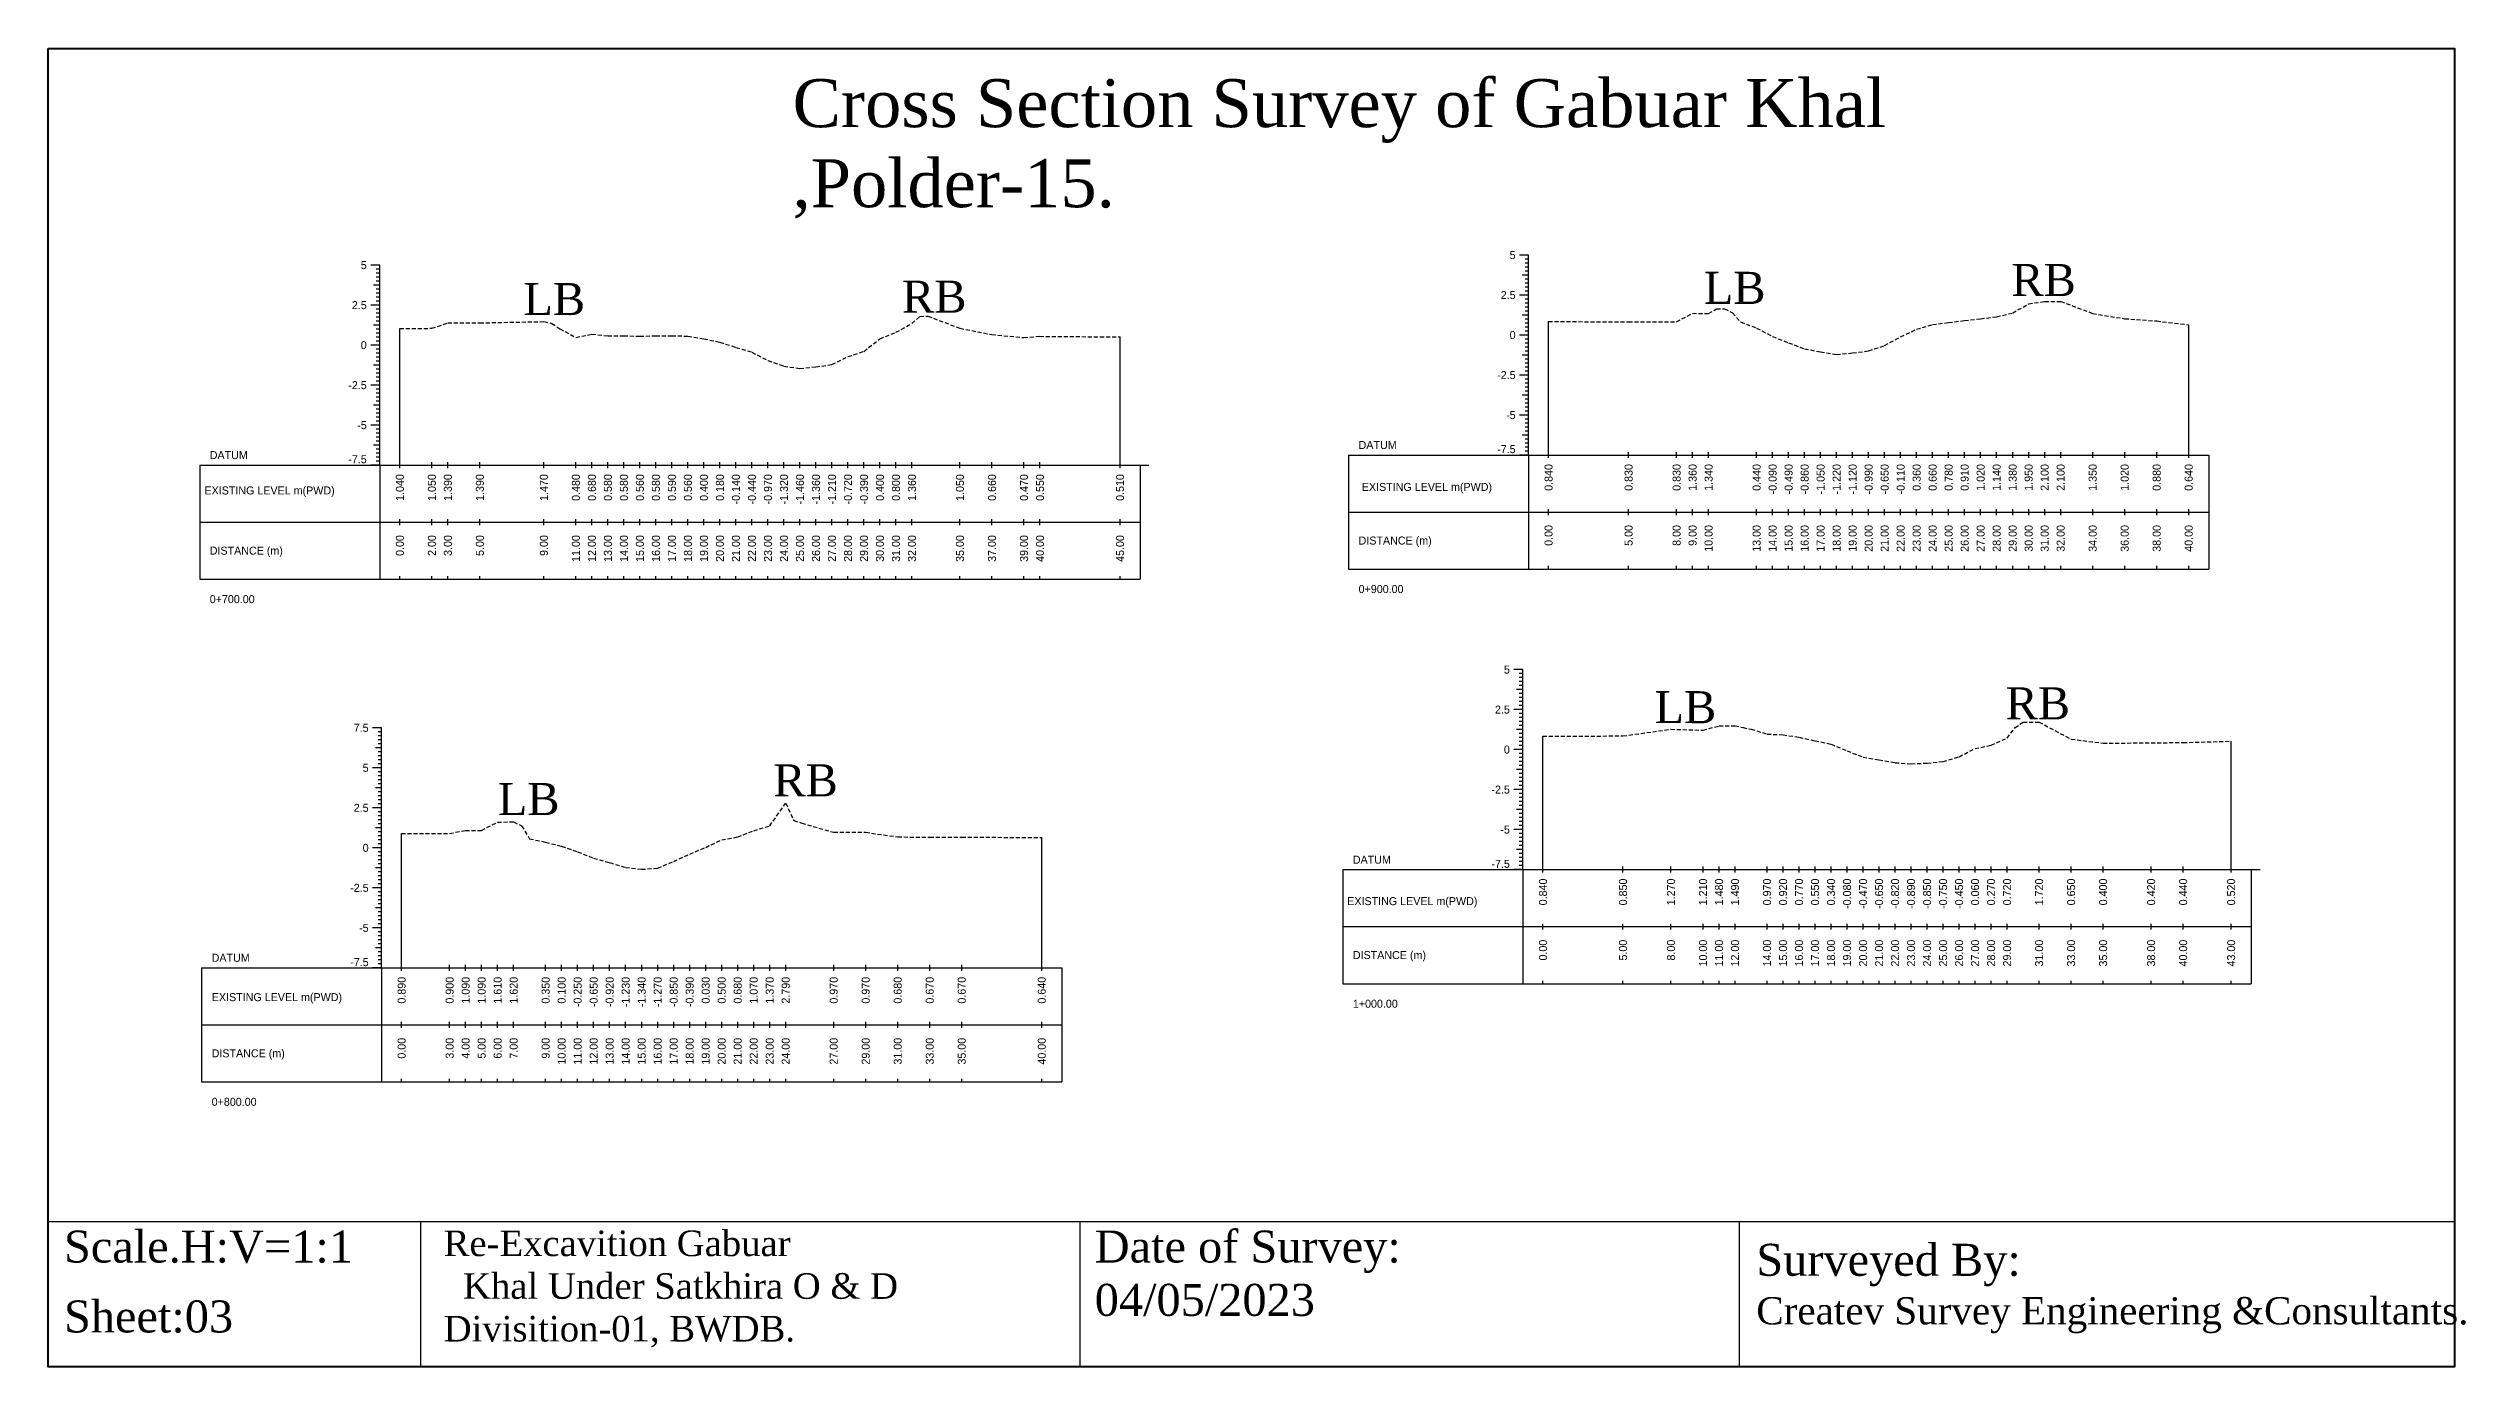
# Model space of a CAD drawing. Header units: inches. Extents: x 2552 to 3818, y -1499 to -1059.
# Drawn here: x 2552.2 to 2703.3, y -1361.8 to -1279.4 of the extents above; entities that cross this region are included whole.
import ezdxf
from ezdxf.enums import TextEntityAlignment as Align

# ---------------------------------------------------------------- set-up
doc = ezdxf.new("R2010")
doc.units = ezdxf.units.IN
doc.header["$MEASUREMENT"] = 0
doc.linetypes.add('HIDDEN', pattern=[0.375, 0.25, -0.125])
doc.layers.add('CS_Drawing', color=7, linetype='Continuous')
doc.layers.add('GL', color=3, linetype='HIDDEN')
doc.styles.add('romans', font='romans.shx')

msp = doc.modelspace()

# ---------------------------------------------------------------- linework, layer by layer
at = {"color": 4, "lineweight": 40}
msp.add_lwpolyline([(2552.23, -1279.44), (2702.58, -1279.44), (2702.58, -1361.81), (2552.23, -1361.81)], close=True, dxfattribs=at)
for points in [[(2702.58, -1279.44), (2702.58, -1361.81)], [(2552.23, -1352.73), (2702.58, -1352.73)], [(2552.23, -1352.73), (2552.23, -1361.81)], [(2575.48, -1352.73), (2575.48, -1361.81)], [(2616.68, -1352.73), (2616.68, -1361.81)], [(2657.88, -1352.73), (2657.88, -1361.81)]]:
    msp.add_lwpolyline(points)
at = {"layer": 'CS_Drawing'}
for p, q in [((2572.95, -1292.98), (2572.38, -1292.98)), ((2572.95, -1292.98), (2572.55, -1292.98)), ((2572.95, -1292.98), (2572.72, -1292.98)), ((2572.95, -1305.48), (2572.95, -1292.98)), ((2644.73, -1292.35), (2644.17, -1292.35)), ((2644.73, -1292.35), (2644.34, -1292.35)), ((2644.73, -1292.35), (2644.51, -1292.35)), ((2644.73, -1292.6), (2644.51, -1292.6)), ((2644.73, -1292.85), (2644.51, -1292.85)), ((2644.73, -1304.85), (2644.73, -1292.35)), ((2572.95, -1294.23), (2572.55, -1294.23)), ((2572.95, -1293.23), (2572.72, -1293.23)), ((2572.95, -1293.48), (2572.72, -1293.48)), ((2572.95, -1293.73), (2572.72, -1293.73)), ((2572.95, -1293.98), (2572.72, -1293.98)), ((2572.95, -1294.23), (2572.72, -1294.23)), ((2572.95, -1294.48), (2572.72, -1294.48)), ((2644.73, -1293.6), (2644.34, -1293.6)), ((2644.73, -1293.1), (2644.51, -1293.1)), ((2644.73, -1293.35), (2644.51, -1293.35)), ((2644.73, -1293.6), (2644.51, -1293.6)), ((2644.73, -1293.85), (2644.51, -1293.85)), ((2644.73, -1294.1), (2644.51, -1294.1)), ((2644.73, -1294.35), (2644.51, -1294.35)), ((2572.95, -1295.48), (2572.38, -1295.48)), ((2572.95, -1295.48), (2572.55, -1295.48)), ((2572.95, -1294.73), (2572.72, -1294.73)), ((2572.95, -1294.98), (2572.72, -1294.98)), ((2572.95, -1295.23), (2572.72, -1295.23)), ((2572.95, -1295.48), (2572.72, -1295.48)), ((2572.95, -1295.73), (2572.72, -1295.73)), ((2572.95, -1295.98), (2572.72, -1295.98)), ((2644.73, -1294.85), (2644.17, -1294.85)), ((2644.73, -1294.85), (2644.34, -1294.85)), ((2644.73, -1294.6), (2644.51, -1294.6)), ((2644.73, -1294.85), (2644.51, -1294.85)), ((2644.73, -1295.1), (2644.51, -1295.1)), ((2644.73, -1295.35), (2644.51, -1295.35)), ((2644.73, -1295.6), (2644.51, -1295.6)), ((2644.73, -1295.85), (2644.51, -1295.85)), ((2572.95, -1296.73), (2572.55, -1296.73)), ((2572.95, -1296.23), (2572.72, -1296.23)), ((2572.95, -1296.48), (2572.72, -1296.48)), ((2572.95, -1296.73), (2572.72, -1296.73)), ((2572.95, -1296.98), (2572.72, -1296.98)), ((2572.95, -1297.23), (2572.72, -1297.23)), ((2572.95, -1297.48), (2572.72, -1297.48)), ((2574.2, -1305.48), (2574.2, -1296.94)), ((2619.2, -1305.48), (2619.2, -1297.47)), ((2644.73, -1297.35), (2644.17, -1297.35)), ((2644.73, -1296.1), (2644.34, -1296.1)), ((2644.73, -1297.35), (2644.34, -1297.35)), ((2644.73, -1296.1), (2644.51, -1296.1)), ((2644.73, -1296.35), (2644.51, -1296.35)), ((2644.73, -1296.6), (2644.51, -1296.6)), ((2644.73, -1296.85), (2644.51, -1296.85)), ((2644.73, -1297.1), (2644.51, -1297.1)), ((2644.73, -1297.35), (2644.51, -1297.35)), ((2645.98, -1304.85), (2645.98, -1296.51)), ((2685.98, -1304.85), (2685.98, -1296.71)), ((2572.95, -1297.98), (2572.38, -1297.98)), ((2572.95, -1297.98), (2572.55, -1297.98)), ((2572.95, -1297.73), (2572.72, -1297.73)), ((2572.95, -1297.98), (2572.72, -1297.98)), ((2572.95, -1298.23), (2572.72, -1298.23)), ((2572.95, -1298.48), (2572.72, -1298.48)), ((2572.95, -1298.73), (2572.72, -1298.73)), ((2572.95, -1298.98), (2572.72, -1298.98)), ((2644.73, -1298.6), (2644.34, -1298.6)), ((2644.73, -1297.6), (2644.51, -1297.6)), ((2644.73, -1297.85), (2644.51, -1297.85)), ((2644.73, -1298.1), (2644.51, -1298.1)), ((2644.73, -1298.35), (2644.51, -1298.35)), ((2644.73, -1298.6), (2644.51, -1298.6)), ((2644.73, -1298.85), (2644.51, -1298.85)), ((2572.95, -1300.48), (2572.38, -1300.48)), ((2572.95, -1299.23), (2572.55, -1299.23)), ((2572.95, -1300.48), (2572.55, -1300.48)), ((2572.95, -1299.23), (2572.72, -1299.23)), ((2572.95, -1299.48), (2572.72, -1299.48)), ((2572.95, -1299.73), (2572.72, -1299.73)), ((2572.95, -1299.98), (2572.72, -1299.98)), ((2572.95, -1300.23), (2572.72, -1300.23)), ((2572.95, -1300.48), (2572.72, -1300.48)), ((2644.73, -1299.85), (2644.17, -1299.85)), ((2644.73, -1299.85), (2644.34, -1299.85)), ((2644.73, -1299.1), (2644.51, -1299.1)), ((2644.73, -1299.35), (2644.51, -1299.35)), ((2644.73, -1299.6), (2644.51, -1299.6)), ((2644.73, -1299.85), (2644.51, -1299.85)), ((2644.73, -1300.1), (2644.51, -1300.1)), ((2644.73, -1300.35), (2644.51, -1300.35)), ((2572.95, -1301.73), (2572.55, -1301.73)), ((2572.95, -1300.73), (2572.72, -1300.73)), ((2572.95, -1300.98), (2572.72, -1300.98)), ((2572.95, -1301.23), (2572.72, -1301.23)), ((2572.95, -1301.48), (2572.72, -1301.48)), ((2572.95, -1301.73), (2572.72, -1301.73)), ((2572.95, -1301.98), (2572.72, -1301.98)), ((2644.73, -1301.1), (2644.34, -1301.1)), ((2644.73, -1300.6), (2644.51, -1300.6)), ((2644.73, -1300.85), (2644.51, -1300.85)), ((2644.73, -1301.1), (2644.51, -1301.1)), ((2644.73, -1301.35), (2644.51, -1301.35)), ((2644.73, -1301.6), (2644.51, -1301.6)), ((2644.73, -1301.85), (2644.51, -1301.85)), ((2572.95, -1302.98), (2572.38, -1302.98)), ((2572.95, -1302.98), (2572.55, -1302.98)), ((2572.95, -1302.23), (2572.72, -1302.23)), ((2572.95, -1302.48), (2572.72, -1302.48)), ((2572.95, -1302.73), (2572.72, -1302.73)), ((2572.95, -1302.98), (2572.72, -1302.98)), ((2572.95, -1303.23), (2572.72, -1303.23)), ((2572.95, -1303.48), (2572.72, -1303.48)), ((2644.73, -1302.35), (2644.17, -1302.35)), ((2644.73, -1302.35), (2644.34, -1302.35)), ((2644.73, -1302.1), (2644.51, -1302.1)), ((2644.73, -1302.35), (2644.51, -1302.35)), ((2644.73, -1302.6), (2644.51, -1302.6)), ((2644.73, -1302.85), (2644.51, -1302.85)), ((2644.73, -1303.1), (2644.51, -1303.1)), ((2644.73, -1303.35), (2644.51, -1303.35)), ((2572.95, -1304.23), (2572.55, -1304.23)), ((2572.95, -1303.73), (2572.72, -1303.73)), ((2572.95, -1303.98), (2572.72, -1303.98)), ((2572.95, -1304.23), (2572.72, -1304.23)), ((2572.95, -1304.48), (2572.72, -1304.48)), ((2572.95, -1304.73), (2572.72, -1304.73)), ((2572.95, -1304.98), (2572.72, -1304.98)), ((2633.48, -1304.85), (2644.73, -1304.85)), ((2633.48, -1304.85), (2633.48, -1311.97)), ((2644.73, -1304.85), (2644.17, -1304.85)), ((2644.73, -1303.6), (2644.34, -1303.6)), ((2644.73, -1304.85), (2644.34, -1304.85)), ((2644.73, -1303.6), (2644.51, -1303.6)), ((2644.73, -1303.85), (2644.51, -1303.85)), ((2644.73, -1304.1), (2644.51, -1304.1)), ((2644.73, -1304.35), (2644.51, -1304.35)), ((2644.73, -1304.6), (2644.51, -1304.6)), ((2644.73, -1304.85), (2644.51, -1304.85)), ((2644.73, -1304.85), (2687.23, -1304.85)), ((2644.73, -1304.85), (2644.73, -1311.97)), ((2645.98, -1305.03), (2645.98, -1304.66)), ((2650.98, -1305.03), (2650.98, -1304.66)), ((2653.98, -1305.03), (2653.98, -1304.66)), ((2654.98, -1305.03), (2654.98, -1304.66)), ((2655.98, -1305.03), (2655.98, -1304.66)), ((2658.98, -1305.03), (2658.98, -1304.66)), ((2659.98, -1305.03), (2659.98, -1304.66)), ((2660.98, -1305.03), (2660.98, -1304.66)), ((2661.98, -1305.03), (2661.98, -1304.66)), ((2662.98, -1305.03), (2662.98, -1304.66)), ((2663.98, -1305.03), (2663.98, -1304.66)), ((2664.98, -1305.03), (2664.98, -1304.66)), ((2665.98, -1305.03), (2665.98, -1304.66)), ((2666.98, -1305.03), (2666.98, -1304.66)), ((2667.98, -1305.03), (2667.98, -1304.66)), ((2668.98, -1305.03), (2668.98, -1304.66)), ((2669.98, -1305.03), (2669.98, -1304.66)), ((2670.98, -1305.03), (2670.98, -1304.66)), ((2671.98, -1305.03), (2671.98, -1304.66)), ((2672.98, -1305.03), (2672.98, -1304.66)), ((2673.98, -1305.03), (2673.98, -1304.66)), ((2674.98, -1305.03), (2674.98, -1304.66)), ((2675.98, -1305.03), (2675.98, -1304.66)), ((2676.98, -1305.03), (2676.98, -1304.66)), ((2677.98, -1305.03), (2677.98, -1304.66)), ((2679.98, -1305.03), (2679.98, -1304.66)), ((2681.98, -1305.03), (2681.98, -1304.66)), ((2683.98, -1305.03), (2683.98, -1304.66)), ((2685.98, -1305.03), (2685.98, -1304.66)), ((2687.23, -1304.85), (2687.23, -1311.97)), ((2561.7, -1305.48), (2572.95, -1305.48)), ((2561.7, -1305.48), (2561.7, -1312.6)), ((2572.95, -1305.48), (2572.38, -1305.48)), ((2572.95, -1305.48), (2572.55, -1305.48)), ((2572.95, -1305.23), (2572.72, -1305.23)), ((2572.95, -1305.48), (2572.72, -1305.48)), ((2572.95, -1305.48), (2620.45, -1305.48)), ((2572.95, -1305.48), (2572.95, -1312.6)), ((2574.2, -1305.66), (2574.2, -1305.29)), ((2576.2, -1305.66), (2576.2, -1305.29)), ((2577.2, -1305.66), (2577.2, -1305.29)), ((2579.2, -1305.66), (2579.2, -1305.29)), ((2583.2, -1305.66), (2583.2, -1305.29)), ((2585.2, -1305.66), (2585.2, -1305.29)), ((2586.2, -1305.66), (2586.2, -1305.29)), ((2587.2, -1305.66), (2587.2, -1305.29)), ((2588.2, -1305.66), (2588.2, -1305.29)), ((2589.2, -1305.66), (2589.2, -1305.29)), ((2590.2, -1305.66), (2590.2, -1305.29)), ((2591.2, -1305.66), (2591.2, -1305.29)), ((2592.2, -1305.66), (2592.2, -1305.29)), ((2593.2, -1305.66), (2593.2, -1305.29)), ((2594.2, -1305.66), (2594.2, -1305.29)), ((2595.2, -1305.66), (2595.2, -1305.29)), ((2596.2, -1305.66), (2596.2, -1305.29)), ((2597.2, -1305.66), (2597.2, -1305.29)), ((2598.2, -1305.66), (2598.2, -1305.29)), ((2599.2, -1305.66), (2599.2, -1305.29)), ((2600.2, -1305.66), (2600.2, -1305.29)), ((2601.2, -1305.66), (2601.2, -1305.29)), ((2602.2, -1305.66), (2602.2, -1305.29)), ((2603.2, -1305.66), (2603.2, -1305.29)), ((2604.2, -1305.66), (2604.2, -1305.29)), ((2605.2, -1305.66), (2605.2, -1305.29)), ((2606.2, -1305.66), (2606.2, -1305.29)), ((2609.2, -1305.66), (2609.2, -1305.29)), ((2611.2, -1305.66), (2611.2, -1305.29)), ((2613.2, -1305.66), (2613.2, -1305.29)), ((2614.2, -1305.66), (2614.2, -1305.29)), ((2619.2, -1305.66), (2619.2, -1305.29)), ((2620.45, -1305.48), (2621.01, -1305.48)), ((2620.45, -1305.48), (2620.84, -1305.48)), ((2620.45, -1305.48), (2620.67, -1305.48)), ((2620.45, -1305.48), (2620.45, -1312.6)), ((2561.7, -1309.04), (2572.95, -1309.04)), ((2572.95, -1309.04), (2620.45, -1309.04)), ((2572.95, -1309.04), (2620.45, -1309.04)), ((2574.2, -1309.23), (2574.2, -1308.85)), ((2576.2, -1309.23), (2576.2, -1308.85)), ((2577.2, -1309.23), (2577.2, -1308.85)), ((2579.2, -1309.23), (2579.2, -1308.85)), ((2583.2, -1309.23), (2583.2, -1308.85)), ((2585.2, -1309.23), (2585.2, -1308.85)), ((2586.2, -1309.23), (2586.2, -1308.85)), ((2587.2, -1309.23), (2587.2, -1308.85)), ((2588.2, -1309.23), (2588.2, -1308.85)), ((2589.2, -1309.23), (2589.2, -1308.85)), ((2590.2, -1309.23), (2590.2, -1308.85)), ((2591.2, -1309.23), (2591.2, -1308.85)), ((2592.2, -1309.23), (2592.2, -1308.85)), ((2593.2, -1309.23), (2593.2, -1308.85)), ((2594.2, -1309.23), (2594.2, -1308.85)), ((2595.2, -1309.23), (2595.2, -1308.85)), ((2596.2, -1309.23), (2596.2, -1308.85)), ((2597.2, -1309.23), (2597.2, -1308.85)), ((2598.2, -1309.23), (2598.2, -1308.85)), ((2599.2, -1309.23), (2599.2, -1308.85)), ((2600.2, -1309.23), (2600.2, -1308.85)), ((2601.2, -1309.23), (2601.2, -1308.85)), ((2602.2, -1309.23), (2602.2, -1308.85)), ((2603.2, -1309.23), (2603.2, -1308.85)), ((2604.2, -1309.23), (2604.2, -1308.85)), ((2605.2, -1309.23), (2605.2, -1308.85)), ((2606.2, -1309.23), (2606.2, -1308.85)), ((2609.2, -1309.23), (2609.2, -1308.85)), ((2611.2, -1309.23), (2611.2, -1308.85)), ((2613.2, -1309.23), (2613.2, -1308.85)), ((2614.2, -1309.23), (2614.2, -1308.85)), ((2619.2, -1309.23), (2619.2, -1308.85)), ((2633.48, -1308.41), (2644.73, -1308.41)), ((2644.73, -1308.41), (2687.23, -1308.41)), ((2644.73, -1308.41), (2687.23, -1308.41)), ((2645.98, -1308.6), (2645.98, -1308.22)), ((2650.98, -1308.6), (2650.98, -1308.22)), ((2653.98, -1308.6), (2653.98, -1308.22)), ((2654.98, -1308.6), (2654.98, -1308.22)), ((2655.98, -1308.6), (2655.98, -1308.22)), ((2658.98, -1308.6), (2658.98, -1308.22)), ((2659.98, -1308.6), (2659.98, -1308.22)), ((2660.98, -1308.6), (2660.98, -1308.22)), ((2661.98, -1308.6), (2661.98, -1308.22)), ((2662.98, -1308.6), (2662.98, -1308.22)), ((2663.98, -1308.6), (2663.98, -1308.22)), ((2664.98, -1308.6), (2664.98, -1308.22)), ((2665.98, -1308.6), (2665.98, -1308.22)), ((2666.98, -1308.6), (2666.98, -1308.22)), ((2667.98, -1308.6), (2667.98, -1308.22)), ((2668.98, -1308.6), (2668.98, -1308.22)), ((2669.98, -1308.6), (2669.98, -1308.22)), ((2670.98, -1308.6), (2670.98, -1308.22)), ((2671.98, -1308.6), (2671.98, -1308.22)), ((2672.98, -1308.6), (2672.98, -1308.22)), ((2673.98, -1308.6), (2673.98, -1308.22)), ((2674.98, -1308.6), (2674.98, -1308.22)), ((2675.98, -1308.6), (2675.98, -1308.22)), ((2676.98, -1308.6), (2676.98, -1308.22)), ((2677.98, -1308.6), (2677.98, -1308.22)), ((2679.98, -1308.6), (2679.98, -1308.22)), ((2681.98, -1308.6), (2681.98, -1308.22)), ((2683.98, -1308.6), (2683.98, -1308.22)), ((2685.98, -1308.6), (2685.98, -1308.22)), ((2561.7, -1312.6), (2572.95, -1312.6)), ((2572.95, -1312.6), (2620.45, -1312.6)), ((2574.2, -1312.6), (2574.2, -1312.41)), ((2576.2, -1312.6), (2576.2, -1312.41)), ((2577.2, -1312.6), (2577.2, -1312.41)), ((2579.2, -1312.6), (2579.2, -1312.41)), ((2583.2, -1312.6), (2583.2, -1312.41)), ((2585.2, -1312.6), (2585.2, -1312.41)), ((2586.2, -1312.6), (2586.2, -1312.41)), ((2587.2, -1312.6), (2587.2, -1312.41)), ((2588.2, -1312.6), (2588.2, -1312.41)), ((2589.2, -1312.6), (2589.2, -1312.41)), ((2590.2, -1312.6), (2590.2, -1312.41)), ((2591.2, -1312.6), (2591.2, -1312.41)), ((2592.2, -1312.6), (2592.2, -1312.41)), ((2593.2, -1312.6), (2593.2, -1312.41)), ((2594.2, -1312.6), (2594.2, -1312.41)), ((2595.2, -1312.6), (2595.2, -1312.41)), ((2596.2, -1312.6), (2596.2, -1312.41)), ((2597.2, -1312.6), (2597.2, -1312.41)), ((2598.2, -1312.6), (2598.2, -1312.41)), ((2599.2, -1312.6), (2599.2, -1312.41)), ((2600.2, -1312.6), (2600.2, -1312.41)), ((2601.2, -1312.6), (2601.2, -1312.41)), ((2602.2, -1312.6), (2602.2, -1312.41)), ((2603.2, -1312.6), (2603.2, -1312.41)), ((2604.2, -1312.6), (2604.2, -1312.41)), ((2605.2, -1312.6), (2605.2, -1312.41)), ((2606.2, -1312.6), (2606.2, -1312.41)), ((2609.2, -1312.6), (2609.2, -1312.41)), ((2611.2, -1312.6), (2611.2, -1312.41)), ((2613.2, -1312.6), (2613.2, -1312.41)), ((2614.2, -1312.6), (2614.2, -1312.41)), ((2619.2, -1312.6), (2619.2, -1312.41)), ((2633.48, -1311.97), (2644.73, -1311.97)), ((2644.73, -1311.97), (2687.23, -1311.97)), ((2645.98, -1311.97), (2645.98, -1311.78)), ((2650.98, -1311.97), (2650.98, -1311.78)), ((2653.98, -1311.97), (2653.98, -1311.78)), ((2654.98, -1311.97), (2654.98, -1311.78)), ((2655.98, -1311.97), (2655.98, -1311.78)), ((2658.98, -1311.97), (2658.98, -1311.78)), ((2659.98, -1311.97), (2659.98, -1311.78)), ((2660.98, -1311.97), (2660.98, -1311.78)), ((2661.98, -1311.97), (2661.98, -1311.78)), ((2662.98, -1311.97), (2662.98, -1311.78)), ((2663.98, -1311.97), (2663.98, -1311.78)), ((2664.98, -1311.97), (2664.98, -1311.78)), ((2665.98, -1311.97), (2665.98, -1311.78)), ((2666.98, -1311.97), (2666.98, -1311.78)), ((2667.98, -1311.97), (2667.98, -1311.78)), ((2668.98, -1311.97), (2668.98, -1311.78)), ((2669.98, -1311.97), (2669.98, -1311.78)), ((2670.98, -1311.97), (2670.98, -1311.78)), ((2671.98, -1311.97), (2671.98, -1311.78)), ((2672.98, -1311.97), (2672.98, -1311.78)), ((2673.98, -1311.97), (2673.98, -1311.78)), ((2674.98, -1311.97), (2674.98, -1311.78)), ((2675.98, -1311.97), (2675.98, -1311.78)), ((2676.98, -1311.97), (2676.98, -1311.78)), ((2677.98, -1311.97), (2677.98, -1311.78)), ((2679.98, -1311.97), (2679.98, -1311.78)), ((2681.98, -1311.97), (2681.98, -1311.78)), ((2683.98, -1311.97), (2683.98, -1311.78)), ((2685.98, -1311.97), (2685.98, -1311.78)), ((2644.38, -1318.25), (2643.81, -1318.25)), ((2644.38, -1318.25), (2643.98, -1318.25)), ((2644.38, -1318.25), (2644.15, -1318.25)), ((2644.38, -1318.5), (2644.15, -1318.5)), ((2644.38, -1330.75), (2644.38, -1318.25)), ((2644.38, -1319.5), (2643.98, -1319.5)), ((2644.38, -1318.75), (2644.15, -1318.75)), ((2644.38, -1319), (2644.15, -1319)), ((2644.38, -1319.25), (2644.15, -1319.25)), ((2644.38, -1319.5), (2644.15, -1319.5)), ((2644.38, -1319.75), (2644.15, -1319.75)), ((2644.38, -1320), (2644.15, -1320)), ((2644.38, -1320.75), (2643.81, -1320.75)), ((2644.38, -1320.75), (2643.98, -1320.75)), ((2644.38, -1320.25), (2644.15, -1320.25)), ((2644.38, -1320.5), (2644.15, -1320.5)), ((2644.38, -1320.75), (2644.15, -1320.75)), ((2644.38, -1321), (2644.15, -1321)), ((2644.38, -1321.25), (2644.15, -1321.25)), ((2644.38, -1321.5), (2644.15, -1321.5)), ((2573.06, -1321.89), (2572.5, -1321.89)), ((2573.06, -1321.89), (2572.67, -1321.89)), ((2573.06, -1323.14), (2572.67, -1323.14)), ((2573.06, -1321.89), (2572.84, -1321.89)), ((2573.06, -1322.14), (2572.84, -1322.14)), ((2573.06, -1322.39), (2572.84, -1322.39)), ((2573.06, -1322.64), (2572.84, -1322.64)), ((2573.06, -1322.89), (2572.84, -1322.89)), ((2573.06, -1323.14), (2572.84, -1323.14)), ((2573.06, -1336.89), (2573.06, -1321.89)), ((2644.38, -1322), (2643.98, -1322)), ((2644.38, -1321.75), (2644.15, -1321.75)), ((2644.38, -1322), (2644.15, -1322)), ((2644.38, -1322.25), (2644.15, -1322.25)), ((2644.38, -1322.5), (2644.15, -1322.5)), ((2644.38, -1322.75), (2644.15, -1322.75)), ((2644.38, -1323), (2644.15, -1323)), ((2645.63, -1330.75), (2645.63, -1322.41)), ((2688.63, -1330.75), (2688.63, -1322.73)), ((2573.06, -1324.39), (2572.5, -1324.39)), ((2573.06, -1324.39), (2572.67, -1324.39)), ((2573.06, -1323.39), (2572.84, -1323.39)), ((2573.06, -1323.64), (2572.84, -1323.64)), ((2573.06, -1323.89), (2572.84, -1323.89)), ((2573.06, -1324.14), (2572.84, -1324.14)), ((2573.06, -1324.39), (2572.84, -1324.39)), ((2573.06, -1324.64), (2572.84, -1324.64)), ((2644.38, -1323.25), (2643.81, -1323.25)), ((2644.38, -1323.25), (2643.98, -1323.25)), ((2644.38, -1324.5), (2643.98, -1324.5)), ((2644.38, -1323.25), (2644.15, -1323.25)), ((2644.38, -1323.5), (2644.15, -1323.5)), ((2644.38, -1323.75), (2644.15, -1323.75)), ((2644.38, -1324), (2644.15, -1324)), ((2644.38, -1324.25), (2644.15, -1324.25)), ((2644.38, -1324.5), (2644.15, -1324.5)), ((2573.06, -1325.64), (2572.67, -1325.64)), ((2573.06, -1324.89), (2572.84, -1324.89)), ((2573.06, -1325.14), (2572.84, -1325.14)), ((2573.06, -1325.39), (2572.84, -1325.39)), ((2573.06, -1325.64), (2572.84, -1325.64)), ((2573.06, -1325.89), (2572.84, -1325.89)), ((2573.06, -1326.14), (2572.84, -1326.14)), ((2644.38, -1325.75), (2643.81, -1325.75)), ((2644.38, -1325.75), (2643.98, -1325.75)), ((2644.38, -1324.75), (2644.15, -1324.75)), ((2644.38, -1325), (2644.15, -1325)), ((2644.38, -1325.25), (2644.15, -1325.25)), ((2644.38, -1325.5), (2644.15, -1325.5)), ((2644.38, -1325.75), (2644.15, -1325.75)), ((2644.38, -1326), (2644.15, -1326)), ((2573.06, -1326.89), (2572.5, -1326.89)), ((2573.06, -1326.89), (2572.67, -1326.89)), ((2573.06, -1326.39), (2572.84, -1326.39)), ((2573.06, -1326.64), (2572.84, -1326.64)), ((2573.06, -1326.89), (2572.84, -1326.89)), ((2573.06, -1327.14), (2572.84, -1327.14)), ((2573.06, -1327.39), (2572.84, -1327.39)), ((2573.06, -1327.64), (2572.84, -1327.64)), ((2644.38, -1327), (2643.98, -1327)), ((2644.38, -1326.25), (2644.15, -1326.25)), ((2644.38, -1326.5), (2644.15, -1326.5)), ((2644.38, -1326.75), (2644.15, -1326.75)), ((2644.38, -1327), (2644.15, -1327)), ((2644.38, -1327.25), (2644.15, -1327.25)), ((2644.38, -1327.5), (2644.15, -1327.5)), ((2573.06, -1328.14), (2572.67, -1328.14)), ((2573.06, -1327.89), (2572.84, -1327.89)), ((2573.06, -1328.14), (2572.84, -1328.14)), ((2573.06, -1328.39), (2572.84, -1328.39)), ((2573.06, -1328.64), (2572.84, -1328.64)), ((2573.06, -1328.89), (2572.84, -1328.89)), ((2573.06, -1329.14), (2572.84, -1329.14)), ((2574.31, -1336.89), (2574.31, -1328.5)), ((2614.31, -1336.89), (2614.31, -1328.75)), ((2644.38, -1328.25), (2643.81, -1328.25)), ((2644.38, -1328.25), (2643.98, -1328.25)), ((2644.38, -1327.75), (2644.15, -1327.75)), ((2644.38, -1328), (2644.15, -1328)), ((2644.38, -1328.25), (2644.15, -1328.25)), ((2644.38, -1328.5), (2644.15, -1328.5)), ((2644.38, -1328.75), (2644.15, -1328.75)), ((2644.38, -1329), (2644.15, -1329)), ((2573.06, -1329.39), (2572.5, -1329.39)), ((2573.06, -1329.39), (2572.67, -1329.39)), ((2573.06, -1330.64), (2572.67, -1330.64)), ((2573.06, -1329.39), (2572.84, -1329.39)), ((2573.06, -1329.64), (2572.84, -1329.64)), ((2573.06, -1329.89), (2572.84, -1329.89)), ((2573.06, -1330.14), (2572.84, -1330.14)), ((2573.06, -1330.39), (2572.84, -1330.39)), ((2573.06, -1330.64), (2572.84, -1330.64)), ((2633.13, -1330.75), (2644.38, -1330.75)), ((2633.13, -1330.75), (2633.13, -1337.88)), ((2644.38, -1330.75), (2643.81, -1330.75)), ((2644.38, -1329.5), (2643.98, -1329.5)), ((2644.38, -1330.75), (2643.98, -1330.75)), ((2644.38, -1329.25), (2644.15, -1329.25)), ((2644.38, -1329.5), (2644.15, -1329.5)), ((2644.38, -1329.75), (2644.15, -1329.75)), ((2644.38, -1330), (2644.15, -1330)), ((2644.38, -1330.25), (2644.15, -1330.25)), ((2644.38, -1330.5), (2644.15, -1330.5)), ((2644.38, -1330.75), (2644.15, -1330.75)), ((2644.38, -1330.75), (2689.88, -1330.75)), ((2644.38, -1330.75), (2644.38, -1337.88)), ((2645.63, -1330.94), (2645.63, -1330.56)), ((2650.63, -1330.94), (2650.63, -1330.56)), ((2653.63, -1330.94), (2653.63, -1330.56)), ((2655.63, -1330.94), (2655.63, -1330.56)), ((2656.63, -1330.94), (2656.63, -1330.56)), ((2657.63, -1330.94), (2657.63, -1330.56)), ((2659.63, -1330.94), (2659.63, -1330.56)), ((2660.63, -1330.94), (2660.63, -1330.56)), ((2661.63, -1330.94), (2661.63, -1330.56)), ((2662.63, -1330.94), (2662.63, -1330.56)), ((2663.63, -1330.94), (2663.63, -1330.56)), ((2664.63, -1330.94), (2664.63, -1330.56)), ((2665.63, -1330.94), (2665.63, -1330.56)), ((2666.63, -1330.94), (2666.63, -1330.56)), ((2667.63, -1330.94), (2667.63, -1330.56)), ((2668.63, -1330.94), (2668.63, -1330.56)), ((2669.63, -1330.94), (2669.63, -1330.56)), ((2670.63, -1330.94), (2670.63, -1330.56)), ((2671.63, -1330.94), (2671.63, -1330.56)), ((2672.63, -1330.94), (2672.63, -1330.56)), ((2673.63, -1330.94), (2673.63, -1330.56)), ((2674.63, -1330.94), (2674.63, -1330.56)), ((2676.63, -1330.94), (2676.63, -1330.56)), ((2678.63, -1330.94), (2678.63, -1330.56)), ((2680.63, -1330.94), (2680.63, -1330.56)), ((2683.63, -1330.94), (2683.63, -1330.56)), ((2685.63, -1330.94), (2685.63, -1330.56)), ((2688.63, -1330.94), (2688.63, -1330.56)), ((2689.88, -1330.75), (2690.44, -1330.75)), ((2689.88, -1330.75), (2690.27, -1330.75)), ((2689.88, -1330.75), (2690.1, -1330.75)), ((2689.88, -1330.75), (2689.88, -1337.88)), ((2573.06, -1331.89), (2572.5, -1331.89)), ((2573.06, -1331.89), (2572.67, -1331.89)), ((2573.06, -1330.89), (2572.84, -1330.89)), ((2573.06, -1331.14), (2572.84, -1331.14)), ((2573.06, -1331.39), (2572.84, -1331.39)), ((2573.06, -1331.64), (2572.84, -1331.64)), ((2573.06, -1331.89), (2572.84, -1331.89)), ((2573.06, -1332.14), (2572.84, -1332.14)), ((2573.06, -1333.14), (2572.67, -1333.14)), ((2573.06, -1332.39), (2572.84, -1332.39)), ((2573.06, -1332.64), (2572.84, -1332.64)), ((2573.06, -1332.89), (2572.84, -1332.89)), ((2573.06, -1333.14), (2572.84, -1333.14)), ((2573.06, -1333.39), (2572.84, -1333.39)), ((2573.06, -1333.64), (2572.84, -1333.64)), ((2573.06, -1334.39), (2572.5, -1334.39)), ((2573.06, -1334.39), (2572.67, -1334.39)), ((2573.06, -1333.89), (2572.84, -1333.89)), ((2573.06, -1334.14), (2572.84, -1334.14)), ((2573.06, -1334.39), (2572.84, -1334.39)), ((2573.06, -1334.64), (2572.84, -1334.64)), ((2573.06, -1334.89), (2572.84, -1334.89)), ((2573.06, -1335.14), (2572.84, -1335.14)), ((2633.13, -1334.31), (2644.38, -1334.31)), ((2644.38, -1334.31), (2689.88, -1334.31)), ((2644.38, -1334.31), (2689.88, -1334.31)), ((2645.63, -1334.5), (2645.63, -1334.13)), ((2650.63, -1334.5), (2650.63, -1334.13)), ((2653.63, -1334.5), (2653.63, -1334.13)), ((2655.63, -1334.5), (2655.63, -1334.13)), ((2656.63, -1334.5), (2656.63, -1334.13)), ((2657.63, -1334.5), (2657.63, -1334.13)), ((2659.63, -1334.5), (2659.63, -1334.13)), ((2660.63, -1334.5), (2660.63, -1334.13)), ((2661.63, -1334.5), (2661.63, -1334.13)), ((2662.63, -1334.5), (2662.63, -1334.13)), ((2663.63, -1334.5), (2663.63, -1334.13)), ((2664.63, -1334.5), (2664.63, -1334.13)), ((2665.63, -1334.5), (2665.63, -1334.13)), ((2666.63, -1334.5), (2666.63, -1334.13)), ((2667.63, -1334.5), (2667.63, -1334.13)), ((2668.63, -1334.5), (2668.63, -1334.13)), ((2669.63, -1334.5), (2669.63, -1334.13)), ((2670.63, -1334.5), (2670.63, -1334.13)), ((2671.63, -1334.5), (2671.63, -1334.13)), ((2672.63, -1334.5), (2672.63, -1334.13)), ((2673.63, -1334.5), (2673.63, -1334.13)), ((2674.63, -1334.5), (2674.63, -1334.13)), ((2676.63, -1334.5), (2676.63, -1334.13)), ((2678.63, -1334.5), (2678.63, -1334.13)), ((2680.63, -1334.5), (2680.63, -1334.13)), ((2683.63, -1334.5), (2683.63, -1334.13)), ((2685.63, -1334.5), (2685.63, -1334.13)), ((2688.63, -1334.5), (2688.63, -1334.13)), ((2573.06, -1335.64), (2572.67, -1335.64)), ((2573.06, -1335.39), (2572.84, -1335.39)), ((2573.06, -1335.64), (2572.84, -1335.64)), ((2573.06, -1335.89), (2572.84, -1335.89)), ((2573.06, -1336.14), (2572.84, -1336.14)), ((2573.06, -1336.39), (2572.84, -1336.39)), ((2573.06, -1336.64), (2572.84, -1336.64)), ((2574.31, -1337.08), (2574.31, -1336.7)), ((2577.31, -1337.08), (2577.31, -1336.7)), ((2578.31, -1337.08), (2578.31, -1336.7)), ((2579.31, -1337.08), (2579.31, -1336.7)), ((2580.31, -1337.08), (2580.31, -1336.7)), ((2581.31, -1337.08), (2581.31, -1336.7)), ((2583.31, -1337.08), (2583.31, -1336.7)), ((2584.31, -1337.08), (2584.31, -1336.7)), ((2585.31, -1337.08), (2585.31, -1336.7)), ((2586.31, -1337.08), (2586.31, -1336.7)), ((2587.31, -1337.08), (2587.31, -1336.7)), ((2588.31, -1337.08), (2588.31, -1336.7)), ((2589.31, -1337.08), (2589.31, -1336.7)), ((2590.31, -1337.08), (2590.31, -1336.7)), ((2591.31, -1337.08), (2591.31, -1336.7)), ((2592.31, -1337.08), (2592.31, -1336.7)), ((2593.31, -1337.08), (2593.31, -1336.7)), ((2594.31, -1337.08), (2594.31, -1336.7)), ((2595.31, -1337.08), (2595.31, -1336.7)), ((2596.31, -1337.08), (2596.31, -1336.7)), ((2597.31, -1337.08), (2597.31, -1336.7)), ((2598.31, -1337.08), (2598.31, -1336.7)), ((2601.31, -1337.08), (2601.31, -1336.7)), ((2603.31, -1337.08), (2603.31, -1336.7)), ((2605.31, -1337.08), (2605.31, -1336.7)), ((2607.31, -1337.08), (2607.31, -1336.7)), ((2609.31, -1337.08), (2609.31, -1336.7)), ((2614.31, -1337.08), (2614.31, -1336.7)), ((2561.81, -1336.89), (2573.06, -1336.89)), ((2561.81, -1336.89), (2561.81, -1344.01)), ((2573.06, -1336.89), (2572.5, -1336.89)), ((2573.06, -1336.89), (2572.67, -1336.89)), ((2573.06, -1336.89), (2572.84, -1336.89)), ((2573.06, -1336.89), (2615.56, -1336.89)), ((2573.06, -1336.89), (2573.06, -1344.01)), ((2615.56, -1336.89), (2615.56, -1344.01)), ((2633.13, -1337.88), (2644.38, -1337.88)), ((2644.38, -1337.88), (2689.88, -1337.88)), ((2645.63, -1337.88), (2645.63, -1337.69)), ((2650.63, -1337.88), (2650.63, -1337.69)), ((2653.63, -1337.88), (2653.63, -1337.69)), ((2655.63, -1337.88), (2655.63, -1337.69)), ((2656.63, -1337.88), (2656.63, -1337.69)), ((2657.63, -1337.88), (2657.63, -1337.69)), ((2659.63, -1337.88), (2659.63, -1337.69)), ((2660.63, -1337.88), (2660.63, -1337.69)), ((2661.63, -1337.88), (2661.63, -1337.69)), ((2662.63, -1337.88), (2662.63, -1337.69)), ((2663.63, -1337.88), (2663.63, -1337.69)), ((2664.63, -1337.88), (2664.63, -1337.69)), ((2665.63, -1337.88), (2665.63, -1337.69)), ((2666.63, -1337.88), (2666.63, -1337.69)), ((2667.63, -1337.88), (2667.63, -1337.69)), ((2668.63, -1337.88), (2668.63, -1337.69)), ((2669.63, -1337.88), (2669.63, -1337.69)), ((2670.63, -1337.88), (2670.63, -1337.69)), ((2671.63, -1337.88), (2671.63, -1337.69)), ((2672.63, -1337.88), (2672.63, -1337.69)), ((2673.63, -1337.88), (2673.63, -1337.69)), ((2674.63, -1337.88), (2674.63, -1337.69)), ((2676.63, -1337.88), (2676.63, -1337.69)), ((2678.63, -1337.88), (2678.63, -1337.69)), ((2680.63, -1337.88), (2680.63, -1337.69)), ((2683.63, -1337.88), (2683.63, -1337.69)), ((2685.63, -1337.88), (2685.63, -1337.69)), ((2688.63, -1337.88), (2688.63, -1337.69)), ((2561.81, -1340.45), (2573.06, -1340.45)), ((2573.06, -1340.45), (2615.56, -1340.45)), ((2573.06, -1340.45), (2615.56, -1340.45)), ((2574.31, -1340.64), (2574.31, -1340.26)), ((2577.31, -1340.64), (2577.31, -1340.26)), ((2578.31, -1340.64), (2578.31, -1340.26)), ((2579.31, -1340.64), (2579.31, -1340.26)), ((2580.31, -1340.64), (2580.31, -1340.26)), ((2581.31, -1340.64), (2581.31, -1340.26)), ((2583.31, -1340.64), (2583.31, -1340.26)), ((2584.31, -1340.64), (2584.31, -1340.26)), ((2585.31, -1340.64), (2585.31, -1340.26)), ((2586.31, -1340.64), (2586.31, -1340.26)), ((2587.31, -1340.64), (2587.31, -1340.26)), ((2588.31, -1340.64), (2588.31, -1340.26)), ((2589.31, -1340.64), (2589.31, -1340.26)), ((2590.31, -1340.64), (2590.31, -1340.26)), ((2591.31, -1340.64), (2591.31, -1340.26)), ((2592.31, -1340.64), (2592.31, -1340.26)), ((2593.31, -1340.64), (2593.31, -1340.26)), ((2594.31, -1340.64), (2594.31, -1340.26)), ((2595.31, -1340.64), (2595.31, -1340.26)), ((2596.31, -1340.64), (2596.31, -1340.26)), ((2597.31, -1340.64), (2597.31, -1340.26)), ((2598.31, -1340.64), (2598.31, -1340.26)), ((2601.31, -1340.64), (2601.31, -1340.26)), ((2603.31, -1340.64), (2603.31, -1340.26)), ((2605.31, -1340.64), (2605.31, -1340.26)), ((2607.31, -1340.64), (2607.31, -1340.26)), ((2609.31, -1340.64), (2609.31, -1340.26)), ((2614.31, -1340.64), (2614.31, -1340.26)), ((2561.81, -1344.01), (2573.06, -1344.01)), ((2573.06, -1344.01), (2615.56, -1344.01)), ((2574.31, -1344.01), (2574.31, -1343.83)), ((2577.31, -1344.01), (2577.31, -1343.83)), ((2578.31, -1344.01), (2578.31, -1343.83)), ((2579.31, -1344.01), (2579.31, -1343.83)), ((2580.31, -1344.01), (2580.31, -1343.83)), ((2581.31, -1344.01), (2581.31, -1343.83)), ((2583.31, -1344.01), (2583.31, -1343.83)), ((2584.31, -1344.01), (2584.31, -1343.83)), ((2585.31, -1344.01), (2585.31, -1343.83)), ((2586.31, -1344.01), (2586.31, -1343.83)), ((2587.31, -1344.01), (2587.31, -1343.83)), ((2588.31, -1344.01), (2588.31, -1343.83)), ((2589.31, -1344.01), (2589.31, -1343.83)), ((2590.31, -1344.01), (2590.31, -1343.83)), ((2591.31, -1344.01), (2591.31, -1343.83)), ((2592.31, -1344.01), (2592.31, -1343.83)), ((2593.31, -1344.01), (2593.31, -1343.83)), ((2594.31, -1344.01), (2594.31, -1343.83)), ((2595.31, -1344.01), (2595.31, -1343.83)), ((2596.31, -1344.01), (2596.31, -1343.83)), ((2597.31, -1344.01), (2597.31, -1343.83)), ((2598.31, -1344.01), (2598.31, -1343.83)), ((2601.31, -1344.01), (2601.31, -1343.83)), ((2603.31, -1344.01), (2603.31, -1343.83)), ((2605.31, -1344.01), (2605.31, -1343.83)), ((2607.31, -1344.01), (2607.31, -1343.83)), ((2609.31, -1344.01), (2609.31, -1343.83)), ((2614.31, -1344.01), (2614.31, -1343.83))]:
    msp.add_line(p, q, dxfattribs=at)
at = {"layer": 'GL'}
for points in [[(2645.98, -1296.51), (2650.98, -1296.52), (2653.98, -1296.52), (2654.98, -1295.99), (2655.98, -1296.01), (2656.48, -1295.71), (2656.98, -1295.71), (2657.48, -1295.97), (2657.98, -1296.53), (2658.98, -1296.91), (2659.98, -1297.44), (2660.98, -1297.84), (2661.98, -1298.21), (2662.98, -1298.4), (2663.98, -1298.57), (2664.98, -1298.47), (2665.98, -1298.34), (2666.98, -1298), (2667.98, -1297.46), (2668.98, -1296.99), (2669.98, -1296.69), (2670.98, -1296.57), (2671.98, -1296.44), (2672.98, -1296.33), (2673.98, -1296.21), (2674.98, -1295.97), (2675.98, -1295.4), (2676.98, -1295.25), (2677.98, -1295.25), (2679.98, -1296), (2681.98, -1296.33), (2683.98, -1296.47), (2685.98, -1296.71)], [(2574.2, -1296.94), (2576.2, -1296.93), (2577.2, -1296.59), (2579.2, -1296.59), (2583.2, -1296.51), (2583.7, -1296.62), (2584.2, -1296.96), (2585.2, -1297.5), (2586.2, -1297.3), (2587.2, -1297.4), (2588.2, -1297.4), (2589.2, -1297.42), (2590.2, -1297.4), (2591.2, -1297.39), (2592.2, -1297.42), (2593.2, -1297.58), (2594.2, -1297.8), (2595.2, -1298.12), (2596.2, -1298.42), (2597.2, -1298.95), (2598.2, -1299.3), (2599.2, -1299.44), (2600.2, -1299.34), (2601.2, -1299.19), (2602.2, -1298.7), (2603.2, -1298.37), (2604.2, -1297.58), (2605.2, -1297.18), (2606.2, -1296.62), (2606.7, -1296.19), (2607.2, -1296.17), (2609.2, -1296.93), (2611.2, -1297.32), (2613.2, -1297.51), (2614.2, -1297.43), (2619.2, -1297.47)], [(2645.63, -1322.41), (2650.63, -1322.4), (2653.63, -1321.98), (2655.63, -1322.04), (2656.63, -1321.77), (2657.63, -1321.76), (2658.13, -1321.88), (2658.63, -1321.97), (2659.63, -1322.28), (2660.63, -1322.33), (2661.63, -1322.48), (2662.63, -1322.7), (2663.63, -1322.91), (2664.63, -1323.33), (2665.63, -1323.72), (2666.63, -1323.9), (2667.63, -1324.07), (2668.63, -1324.14), (2669.63, -1324.1), (2670.63, -1324), (2671.63, -1323.7), (2672.63, -1323.19), (2673.63, -1322.98), (2674.63, -1322.53), (2675.13, -1321.88), (2675.63, -1321.53), (2676.63, -1321.53), (2678.63, -1322.6), (2680.63, -1322.85), (2683.63, -1322.83), (2685.63, -1322.81), (2688.63, -1322.73)], [(2574.31, -1328.5), (2577.31, -1328.49), (2578.31, -1328.3), (2579.31, -1328.3), (2580.31, -1327.78), (2581.31, -1327.77), (2581.81, -1328.02), (2582.31, -1328.82), (2583.31, -1329.04), (2584.31, -1329.29), (2585.31, -1329.64), (2586.31, -1330.04), (2587.31, -1330.31), (2588.31, -1330.62), (2589.31, -1330.73), (2590.31, -1330.66), (2591.31, -1330.24), (2592.31, -1329.78), (2593.31, -1329.36), (2594.31, -1328.89), (2595.31, -1328.71), (2596.31, -1328.32), (2597.31, -1328.02), (2598.31, -1326.6), (2598.81, -1327.68), (2599.31, -1327.84), (2601.31, -1328.42), (2603.31, -1328.42), (2605.31, -1328.71), (2607.31, -1328.72), (2609.31, -1328.72), (2614.31, -1328.75)]]:
    msp.add_lwpolyline(points, dxfattribs=at)

# ---------------------------------------------------------------- texts
at = {"attachment_point": 1, "style": 'romans'}
for s, insert, char_height, width in [('{\\fTimes New Roman|b0|i0|c0|p18;Cross Section Survey of Gabuar Khal ,Polder-15.}', (2598.74, -1281.36), 3, 72.2837), ('{\\fTimes New Roman|b0|i0|c0|p18;RB}', (2674.9, -1292.91), 2, 204.3733), ('{\\fTimes New Roman|b0|i0|c0|p18;LB}', (2581.92, -1294.1), 2, 204.3733), ('{\\fTimes New Roman|b0|i0|c0|p18;RB}', (2605.58, -1293.95), 2, 204.3733), ('{\\fTimes New Roman|b0|i0|c0|p18;LB}', (2655.68, -1293.4), 2, 204.3733), ('{\\fTimes New Roman|b0|i0|c0|p18;LB}', (2652.6, -1319.6), 2, 204.3733), ('{\\fTimes New Roman|b0|i0|c0|p18;RB}', (2674.54, -1319.36), 2, 204.3733), ('{\\fTimes New Roman|b0|i0|c0|p18;RB}', (2597.54, -1324.17), 2, 204.3733), ('{\\fTimes New Roman|b0|i0|c0|p18;LB}', (2580.32, -1325.34), 2, 204.3733), ('{\\fTimes New Roman|b0|i0|c0|p18;Scale.H:V=1:1}', (2553.21, -1353.3), 2, 22.2708), ('{\\fTimes New Roman|b0|i0|c0|p18;Re-Excavition Gabuar\\P  Khal Under Satkhira O & D    Divisition-01, BWDB.}', (2576.94, -1353.3), 1.6, 38.8405), ('{\\fTimes New Roman|b0|i0|c0|p18;Date of Survey: 04/05/2023}', (2617.62, -1353.3), 2, 22.2708), ('{\\fTimes New Roman|b0|i0|c0|p18;Surveyed By:                                     \\H0.85x;Createv Survey Engineering &Consultants.}', (2658.96, -1354.13), 2, 45.2193), ('{\\fTimes New Roman|b0|i0|c0|p18;Sheet:03}', (2553.21, -1357.67), 2, 38.8405)]:
    msp.add_mtext(s, dxfattribs=dict(at, insert=insert, char_height=char_height, width=width))
at = {"layer": 'CS_Drawing'}
for s, p in [('5', (2572.13, -1292.98)), ('5', (2643.92, -1292.35)), ('2.5', (2572.13, -1295.48)), ('2.5', (2643.92, -1294.85)), ('0', (2643.92, -1297.35)), ('0', (2572.13, -1297.98)), ('-2.5', (2572.13, -1300.48)), ('-2.5', (2643.92, -1299.85)), ('-5', (2572.13, -1302.98)), ('-5', (2643.92, -1302.35)), ('5', (2643.56, -1318.25)), ('7.5', (2572.25, -1321.89)), ('2.5', (2643.56, -1320.75)), ('0', (2643.56, -1323.25)), ('5', (2572.25, -1324.39)), ('-2.5', (2643.56, -1325.75)), ('2.5', (2572.25, -1326.89)), ('0', (2572.25, -1329.39)), ('-5', (2643.56, -1328.25)), ('-2.5', (2572.25, -1331.89)), ('-5', (2572.25, -1334.39))]:
    msp.add_text(s, height=0.5, dxfattribs=at).set_placement(p, align=Align.MIDDLE_RIGHT)
for s, p in [('DATUM', (2562.32, -1304.85)), ('DATUM', (2634.11, -1304.22)), ('EXISTING LEVEL m(PWD)', (2634.31, -1306.84)), ('EXISTING LEVEL m(PWD)', (2561.99, -1307.06)), ('DISTANCE (m)', (2562.32, -1310.82)), ('DISTANCE (m)', (2634.11, -1310.19)), ('0+700.00', (2562.32, -1313.85)), ('0+900.00', (2634.11, -1313.22)), ('DATUM', (2633.75, -1330.13)), ('EXISTING LEVEL m(PWD)', (2633.4, -1332.72)), ('DATUM', (2562.44, -1336.26)), ('DISTANCE (m)', (2633.75, -1336.09)), ('EXISTING LEVEL m(PWD)', (2562.45, -1338.72)), ('1+000.00', (2633.75, -1339.13)), ('DISTANCE (m)', (2562.44, -1342.23)), ('0+800.00', (2562.44, -1345.26))]:
    msp.add_text(s, height=0.5, dxfattribs=at).set_placement(p, align=Align.MIDDLE_LEFT)
for p in [(2572.13, -1305.36), (2643.92, -1304.73), (2643.56, -1330.64), (2572.25, -1336.78)]:
    msp.add_text('-7.5', height=0.5, dxfattribs=at).set_placement(p, align=Align.RIGHT)
for s, p in [('1.040', (2574.2, -1306.04)), ('1.050', (2576.2, -1306.04)), ('1.390', (2577.2, -1306.04)), ('1.390', (2579.2, -1306.04)), ('1.470', (2583.2, -1306.04)), ('0.480', (2585.2, -1306.04)), ('0.680', (2586.2, -1306.04)), ('0.580', (2587.2, -1306.04)), ('0.580', (2588.2, -1306.04)), ('0.560', (2589.2, -1306.04)), ('0.580', (2590.2, -1306.04)), ('0.590', (2591.2, -1306.04)), ('0.560', (2592.2, -1306.04)), ('0.400', (2593.2, -1306.04)), ('0.180', (2594.2, -1306.04)), ('-0.140', (2595.2, -1306.04)), ('-0.440', (2596.2, -1306.04)), ('-0.970', (2597.2, -1306.04)), ('-1.320', (2598.2, -1306.04)), ('-1.460', (2599.2, -1306.04)), ('-1.360', (2600.2, -1306.04)), ('-1.210', (2601.2, -1306.04)), ('-0.720', (2602.2, -1306.04)), ('-0.390', (2603.2, -1306.04)), ('0.400', (2604.2, -1306.04)), ('0.800', (2605.2, -1306.04)), ('1.360', (2606.2, -1306.04)), ('1.050', (2609.2, -1306.04)), ('0.660', (2611.2, -1306.04)), ('0.470', (2613.2, -1306.04)), ('0.550', (2614.2, -1306.04)), ('0.510', (2619.2, -1306.04)), ('0.840', (2645.98, -1305.41)), ('0.830', (2650.98, -1305.41)), ('0.830', (2653.98, -1305.41)), ('1.360', (2654.98, -1305.41)), ('1.340', (2655.98, -1305.41)), ('0.440', (2658.98, -1305.41)), ('-0.090', (2659.98, -1305.41)), ('-0.490', (2660.98, -1305.41)), ('-0.860', (2661.98, -1305.41)), ('-1.050', (2662.98, -1305.41)), ('-1.220', (2663.98, -1305.41)), ('-1.120', (2664.98, -1305.41)), ('-0.990', (2665.98, -1305.41)), ('-0.650', (2666.98, -1305.41)), ('-0.110', (2667.98, -1305.41)), ('0.360', (2668.98, -1305.41)), ('0.660', (2669.98, -1305.41)), ('0.780', (2670.98, -1305.41)), ('0.910', (2671.98, -1305.41)), ('1.020', (2672.98, -1305.41)), ('1.140', (2673.98, -1305.41)), ('1.380', (2674.98, -1305.41)), ('1.950', (2675.98, -1305.41)), ('2.100', (2676.98, -1305.41)), ('2.100', (2677.98, -1305.41)), ('1.350', (2679.98, -1305.41)), ('1.020', (2681.98, -1305.41)), ('0.880', (2683.98, -1305.41)), ('0.640', (2685.98, -1305.41)), ('0.00', (2645.98, -1309.22)), ('5.00', (2650.98, -1309.22)), ('8.00', (2653.98, -1309.22)), ('9.00', (2654.98, -1309.22)), ('10.00', (2655.98, -1309.22)), ('13.00', (2658.98, -1309.22)), ('14.00', (2659.98, -1309.22)), ('15.00', (2660.98, -1309.22)), ('16.00', (2661.98, -1309.22)), ('17.00', (2662.98, -1309.22)), ('18.00', (2663.98, -1309.22)), ('19.00', (2664.98, -1309.22)), ('20.00', (2665.98, -1309.22)), ('21.00', (2666.98, -1309.22)), ('22.00', (2667.98, -1309.22)), ('23.00', (2668.98, -1309.22)), ('24.00', (2669.98, -1309.22)), ('25.00', (2670.98, -1309.22)), ('26.00', (2671.98, -1309.22)), ('27.00', (2672.98, -1309.22)), ('28.00', (2673.98, -1309.22)), ('29.00', (2674.98, -1309.22)), ('30.00', (2675.98, -1309.22)), ('31.00', (2676.98, -1309.22)), ('32.00', (2677.98, -1309.22)), ('34.00', (2679.98, -1309.22)), ('36.00', (2681.98, -1309.22)), ('38.00', (2683.98, -1309.22)), ('40.00', (2685.98, -1309.22)), ('0.00', (2574.2, -1309.85)), ('2.00', (2576.2, -1309.85)), ('3.00', (2577.2, -1309.85)), ('5.00', (2579.2, -1309.85)), ('9.00', (2583.2, -1309.85)), ('11.00', (2585.2, -1309.85)), ('12.00', (2586.2, -1309.85)), ('13.00', (2587.2, -1309.85)), ('14.00', (2588.2, -1309.85)), ('15.00', (2589.2, -1309.85)), ('16.00', (2590.2, -1309.85)), ('17.00', (2591.2, -1309.85)), ('18.00', (2592.2, -1309.85)), ('19.00', (2593.2, -1309.85)), ('20.00', (2594.2, -1309.85)), ('21.00', (2595.2, -1309.85)), ('22.00', (2596.2, -1309.85)), ('23.00', (2597.2, -1309.85)), ('24.00', (2598.2, -1309.85)), ('25.00', (2599.2, -1309.85)), ('26.00', (2600.2, -1309.85)), ('27.00', (2601.2, -1309.85)), ('28.00', (2602.2, -1309.85)), ('29.00', (2603.2, -1309.85)), ('30.00', (2604.2, -1309.85)), ('31.00', (2605.2, -1309.85)), ('32.00', (2606.2, -1309.85)), ('35.00', (2609.2, -1309.85)), ('37.00', (2611.2, -1309.85)), ('39.00', (2613.2, -1309.85)), ('40.00', (2614.2, -1309.85)), ('45.00', (2619.2, -1309.85)), ('0.840', (2645.63, -1331.31)), ('0.850', (2650.63, -1331.31)), ('1.270', (2653.63, -1331.31)), ('1.210', (2655.63, -1331.31)), ('1.480', (2656.63, -1331.31)), ('1.490', (2657.63, -1331.31)), ('0.970', (2659.63, -1331.31)), ('0.920', (2660.63, -1331.31)), ('0.770', (2661.63, -1331.31)), ('0.550', (2662.63, -1331.31)), ('0.340', (2663.63, -1331.31)), ('-0.080', (2664.63, -1331.31)), ('-0.470', (2665.63, -1331.31)), ('-0.650', (2666.63, -1331.31)), ('-0.820', (2667.63, -1331.31)), ('-0.890', (2668.63, -1331.31)), ('-0.850', (2669.63, -1331.31)), ('-0.750', (2670.63, -1331.31)), ('-0.450', (2671.63, -1331.31)), ('0.060', (2672.63, -1331.31)), ('0.270', (2673.63, -1331.31)), ('0.720', (2674.63, -1331.31)), ('1.720', (2676.63, -1331.31)), ('0.650', (2678.63, -1331.31)), ('0.400', (2680.63, -1331.31)), ('0.420', (2683.63, -1331.31)), ('0.440', (2685.63, -1331.31)), ('0.520', (2688.63, -1331.31)), ('0.00', (2645.63, -1335.13)), ('5.00', (2650.63, -1335.13)), ('8.00', (2653.63, -1335.13)), ('10.00', (2655.63, -1335.13)), ('11.00', (2656.63, -1335.13)), ('12.00', (2657.63, -1335.13)), ('14.00', (2659.63, -1335.13)), ('15.00', (2660.63, -1335.13)), ('16.00', (2661.63, -1335.13)), ('17.00', (2662.63, -1335.13)), ('18.00', (2663.63, -1335.13)), ('19.00', (2664.63, -1335.13)), ('20.00', (2665.63, -1335.13)), ('21.00', (2666.63, -1335.13)), ('22.00', (2667.63, -1335.13)), ('23.00', (2668.63, -1335.13)), ('24.00', (2669.63, -1335.13)), ('25.00', (2670.63, -1335.13)), ('26.00', (2671.63, -1335.13)), ('27.00', (2672.63, -1335.13)), ('28.00', (2673.63, -1335.13)), ('29.00', (2674.63, -1335.13)), ('31.00', (2676.63, -1335.13)), ('33.00', (2678.63, -1335.13)), ('35.00', (2680.63, -1335.13)), ('38.00', (2683.63, -1335.13)), ('40.00', (2685.63, -1335.13)), ('43.00', (2688.63, -1335.13)), ('0.890', (2574.31, -1337.45)), ('0.900', (2577.31, -1337.45)), ('1.090', (2578.31, -1337.45)), ('1.090', (2579.31, -1337.45)), ('1.610', (2580.31, -1337.45)), ('1.620', (2581.31, -1337.45)), ('0.350', (2583.31, -1337.45)), ('0.100', (2584.31, -1337.45)), ('-0.250', (2585.31, -1337.45)), ('-0.650', (2586.31, -1337.45)), ('-0.920', (2587.31, -1337.45)), ('-1.230', (2588.31, -1337.45)), ('-1.340', (2589.31, -1337.45)), ('-1.270', (2590.31, -1337.45)), ('-0.850', (2591.31, -1337.45)), ('-0.390', (2592.31, -1337.45)), ('0.030', (2593.31, -1337.45)), ('0.500', (2594.31, -1337.45)), ('0.680', (2595.31, -1337.45)), ('1.070', (2596.31, -1337.45)), ('1.370', (2597.31, -1337.45)), ('2.790', (2598.31, -1337.45)), ('0.970', (2601.31, -1337.45)), ('0.970', (2603.31, -1337.45)), ('0.680', (2605.31, -1337.45)), ('0.670', (2607.31, -1337.45)), ('0.670', (2609.31, -1337.45)), ('0.640', (2614.31, -1337.45)), ('0.00', (2574.31, -1341.26)), ('3.00', (2577.31, -1341.26)), ('4.00', (2578.31, -1341.26)), ('5.00', (2579.31, -1341.26)), ('6.00', (2580.31, -1341.26)), ('7.00', (2581.31, -1341.26)), ('9.00', (2583.31, -1341.26)), ('10.00', (2584.31, -1341.26)), ('11.00', (2585.31, -1341.26)), ('12.00', (2586.31, -1341.26)), ('13.00', (2587.31, -1341.26)), ('14.00', (2588.31, -1341.26)), ('15.00', (2589.31, -1341.26)), ('16.00', (2590.31, -1341.26)), ('17.00', (2591.31, -1341.26)), ('18.00', (2592.31, -1341.26)), ('19.00', (2593.31, -1341.26)), ('20.00', (2594.31, -1341.26)), ('21.00', (2595.31, -1341.26)), ('22.00', (2596.31, -1341.26)), ('23.00', (2597.31, -1341.26)), ('24.00', (2598.31, -1341.26)), ('27.00', (2601.31, -1341.26)), ('29.00', (2603.31, -1341.26)), ('31.00', (2605.31, -1341.26)), ('33.00', (2607.31, -1341.26)), ('35.00', (2609.31, -1341.26)), ('40.00', (2614.31, -1341.26))]:
    msp.add_text(s, height=0.5, rotation=90, dxfattribs=at).set_placement(p, align=Align.MIDDLE_RIGHT)

doc.saveas('drawing.dxf')
